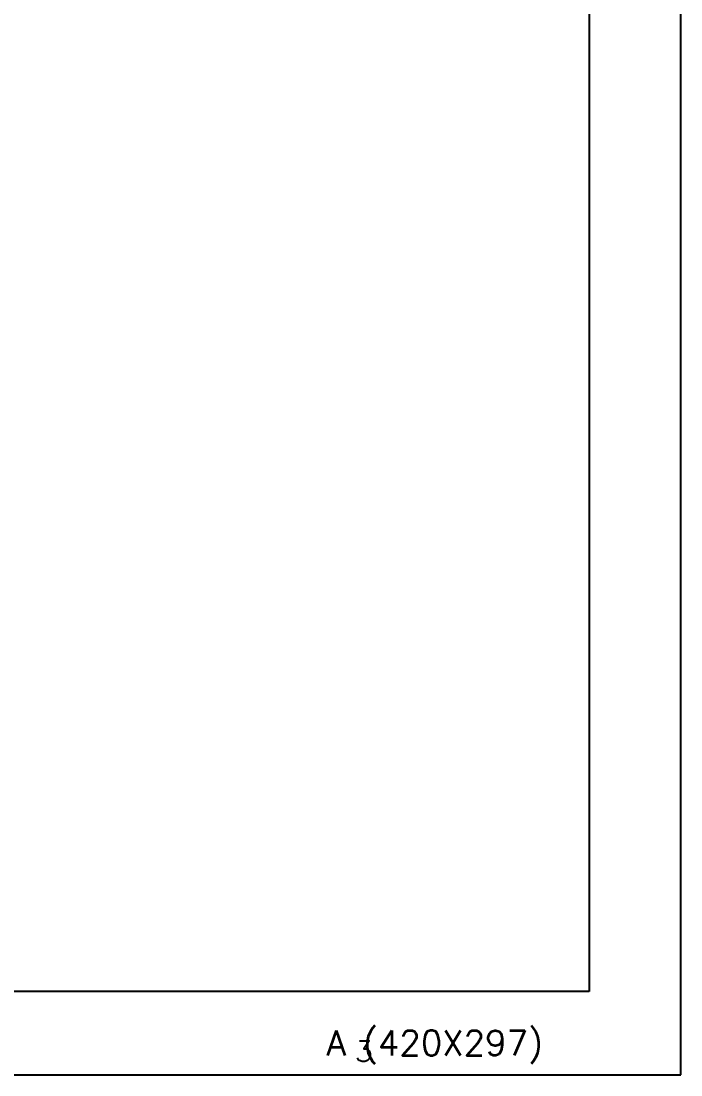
# Model space of a CAD drawing. Extents: x -7342 to 109, y -2632 to 214.
# Drawn here: x -5360.7 to -5281.5, y -2632.3 to -2505.9 of the extents above; entities that cross this region are included whole.
import ezdxf

# ---------------------------------------------------------------- set-up
doc = ezdxf.new("R2010")
doc.units = 0
doc.header["$LTSCALE"] = 7
doc.layers.get('0').update_dxf_attribs({"color": 2, "linetype": 'CONTINUOUS'})
doc.layers.add('D', color=2, linetype='CONTINUOUS')
doc.styles.add('GHS', font='ROMANS.shx', dxfattribs={"bigfont": 'GHS.shx'})

# ---------------------------------------------------------------- blocks, each defined once
blk = doc.blocks.new('BORDER')
for p, q in [((1, 0), (1, 1)), ((0, 0), (1, 0))]:
    blk.add_line(p, q)

msp = doc.modelspace()

# ---------------------------------------------------------------- linework, layer by layer
at = {"color": 4}
for p, q in [((-5292.522, -2348.314), (-5292.522, -2622.314)), ((-5292.522, -2622.314), (-5670.522, -2622.314))]:
    msp.add_line(p, q, dxfattribs=at)

# ---------------------------------------------------------------- block references
at = {"xscale": 420, "yscale": 297, "zscale": 420}
msp.add_blockref('BORDER', (-5701.522, -2632.314), dxfattribs=at)

# ---------------------------------------------------------------- texts
at = {"layer": 'D', "color": 7, "style": 'GHS'}
for s, height, p in [('A (420X297)', 3, (-5324.05, -2629.97)), ('3', 2.5, (-5320.639, -2630.722))]:
    msp.add_text(s, height=height, dxfattribs=at).set_placement(p)

doc.saveas('drawing.dxf')
